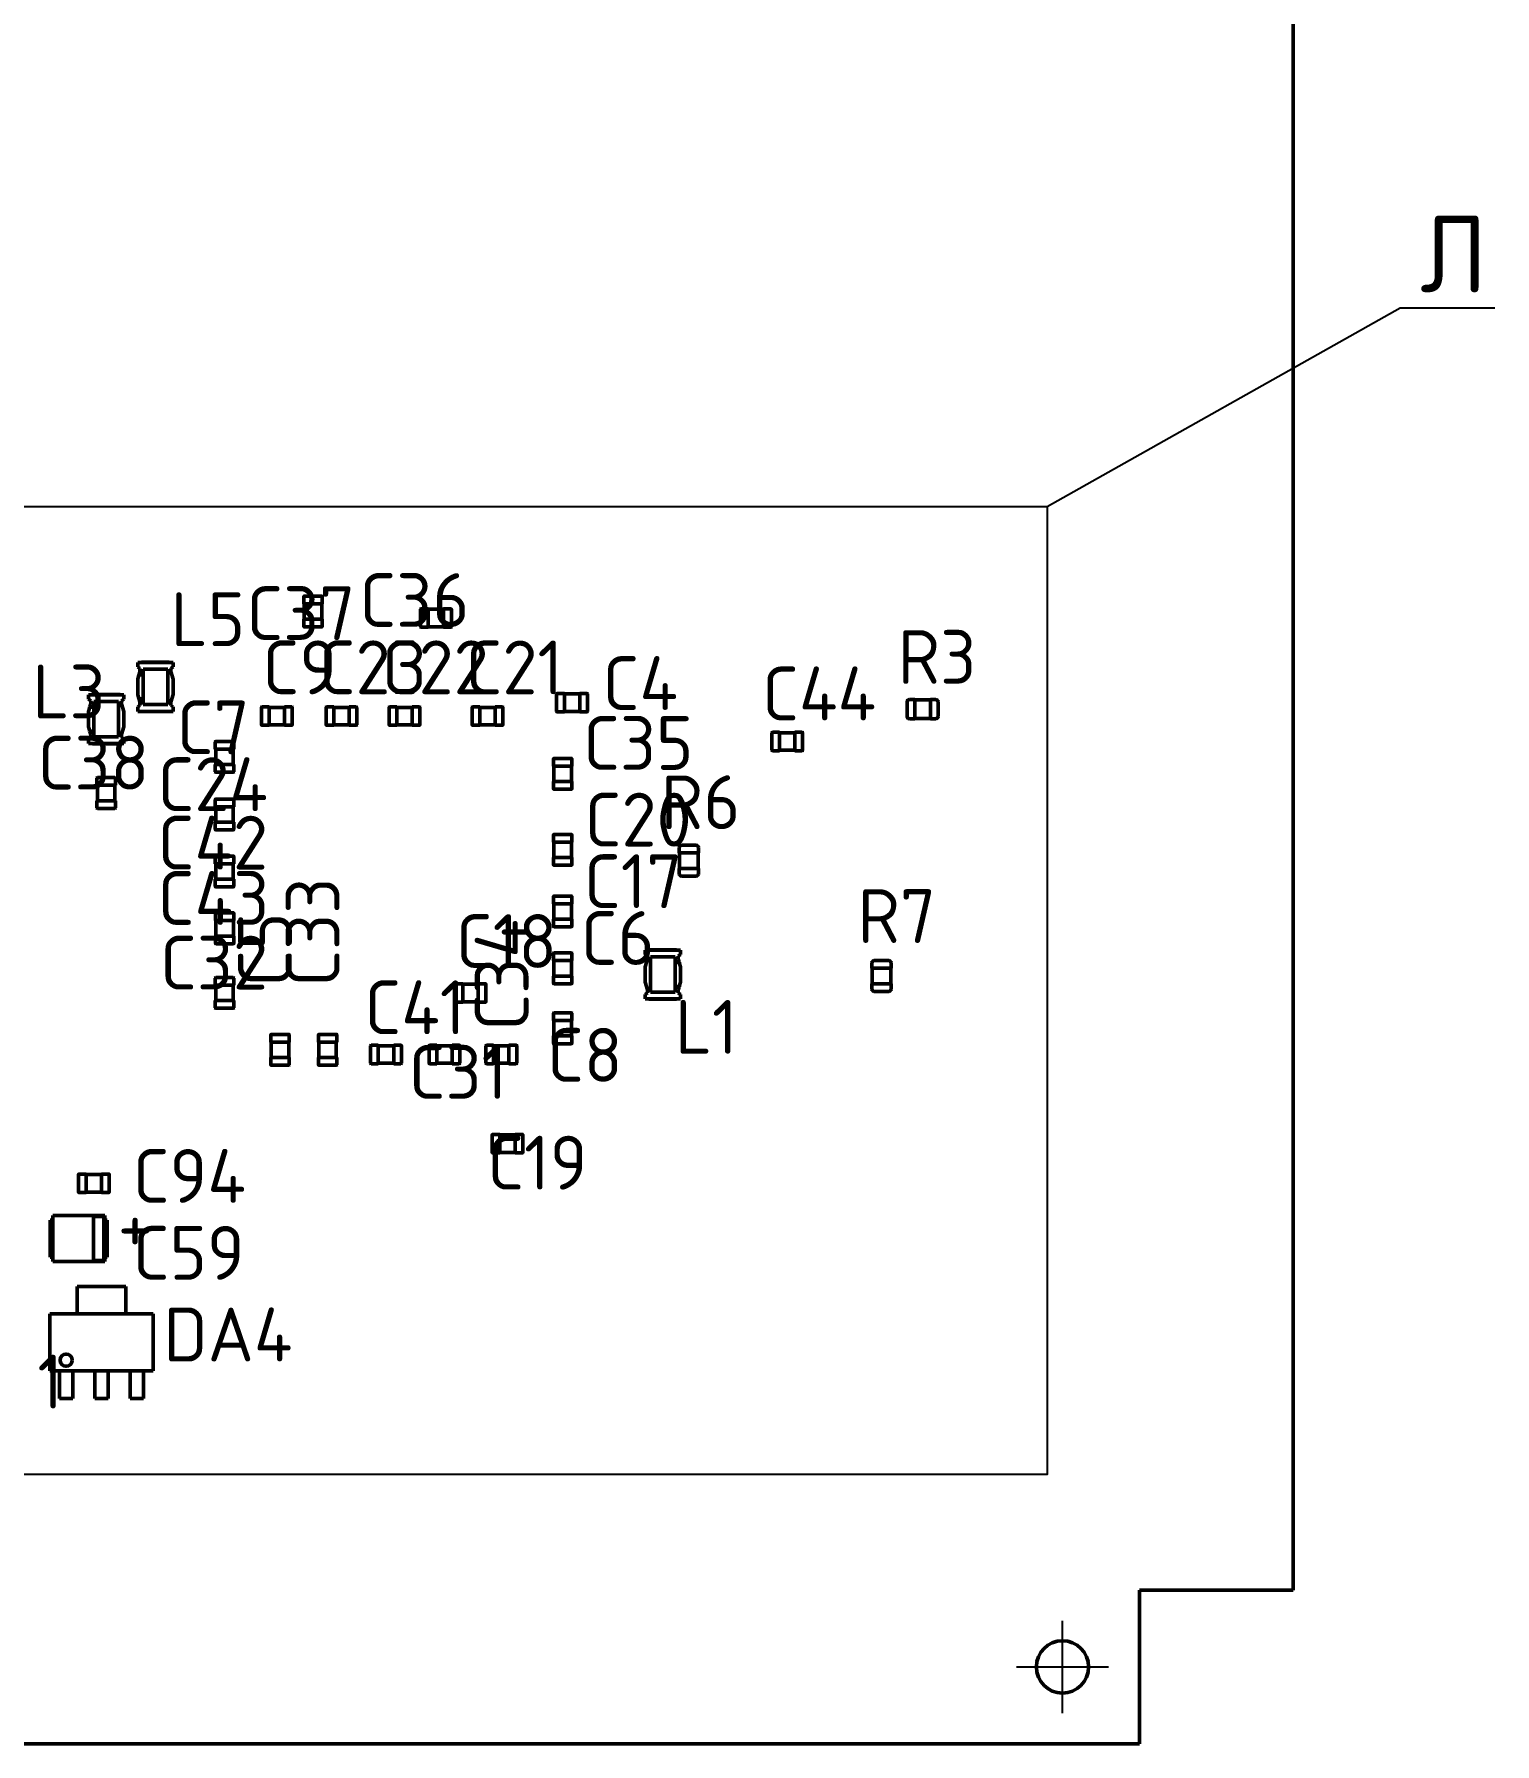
# Model space of a CAD drawing. Header units: millimetres. Extents: x -55 to 2039, y 0 to 512.
# Drawn here: x 1807.7 to 1902.7, y 214.4 to 325.6 of the extents above; entities that cross this region are included whole.
import ezdxf
from ezdxf import colors
from ezdxf.entities.mleader import LeaderData, LeaderLine
from ezdxf.math import Vec2, Vec3

# ---------------------------------------------------------------- set-up
doc = ezdxf.new("R2010")
doc.units = ezdxf.units.MM
doc.linetypes.add('Сплошная', pattern=[0])
doc.layers.add('Виды', color=30, linetype='Continuous')
doc.layers.add('Размеры', color=121, linetype='Continuous')
doc.layers.add('Невидимый для принтера', color=231, linetype='Continuous', plot=False)
doc.styles.add('GOST TYPE B', font='', dxfattribs={"height": 3.5})
doc.styles.add('Поз. GOST TYPE B', font='', dxfattribs={"height": 5})
doc.styles.get('GOST TYPE B').set_extended_font_data('GOST type B')
doc.styles.get('Поз. GOST TYPE B').set_extended_font_data('GOST type B')

# ---------------------------------------------------------------- blocks, each defined once
blk = doc.blocks.new('_None')

msp = doc.modelspace()

# ---------------------------------------------------------------- linework, layer by layer
at = {"linetype": 'Continuous', "lineweight": 50, "extrusion": (0, 0, -1)}
for p, q in [((1889.6, 224.417), (1889.6, 404.417)), ((1825.28, 289.042), (1826.42, 289.042)), ((1825.25, 288.542), (1825.25, 289.012)), ((1825.28, 287.542), (1825.28, 288.542)), ((1825.28, 288.542), (1826.42, 288.542)), ((1826.42, 288.542), (1826.42, 287.542)), ((1826.45, 289.012), (1826.45, 288.542)), ((1832.85, 287.047), (1832.85, 288.187)), ((1832.88, 288.217), (1833.35, 288.217)), ((1833.35, 288.187), (1833.35, 288.217)), ((1833.35, 288.187), (1834.35, 288.187)), ((1833.35, 287.047), (1833.35, 288.187)), ((1834.35, 288.217), (1834.82, 288.217)), ((1834.35, 288.217), (1834.35, 288.187)), ((1834.35, 288.187), (1834.35, 287.047)), ((1834.85, 288.187), (1834.85, 287.047)), ((1825.25, 287.072), (1825.25, 287.542)), ((1826.42, 287.542), (1825.28, 287.542)), ((1826.42, 287.042), (1825.28, 287.042)), ((1826.45, 287.542), (1826.45, 287.072)), ((1833.35, 287.017), (1832.88, 287.017)), ((1834.35, 287.047), (1833.35, 287.047)), ((1833.35, 287.017), (1833.35, 287.047)), ((1834.35, 287.047), (1834.35, 287.017)), ((1834.82, 287.017), (1834.35, 287.017)), ((1814.45, 284.442), (1814.45, 284.732)), ((1814.45, 284.732), (1816.75, 284.732)), ((1814.7, 284.742), (1816.5, 284.742)), ((1814.7, 284.742), (1814.7, 284.732)), ((1816.5, 284.742), (1816.5, 284.732)), ((1816.75, 284.732), (1816.75, 284.442)), ((1814.6, 284.342), (1814.45, 284.442)), ((1814.45, 283.642), (1814.534, 283.922)), ((1814.45, 282.642), (1814.45, 283.642)), ((1814.52, 283.942), (1814.8, 283.942)), ((1814.52, 283.942), (1814.52, 283.922)), ((1814.52, 283.922), (1814.8, 283.922)), ((1814.54, 283.942), (1814.6, 284.142)), ((1814.6, 284.142), (1814.6, 284.342)), ((1814.8, 284.292), (1816.4, 284.292)), ((1814.8, 284.292), (1814.8, 281.992)), ((1816.4, 284.292), (1816.4, 281.992)), ((1816.75, 284.442), (1816.6, 284.342)), ((1816.6, 284.342), (1816.6, 284.142)), ((1816.6, 284.142), (1816.75, 283.642)), ((1816.75, 283.642), (1816.75, 282.642)), ((1811.25, 282.342), (1811.25, 282.632)), ((1811.25, 282.632), (1813.55, 282.632)), ((1811.5, 282.642), (1813.3, 282.642)), ((1811.5, 282.642), (1811.5, 282.632)), ((1813.3, 282.642), (1813.3, 282.632)), ((1813.55, 282.632), (1813.55, 282.342)), ((1814.534, 282.362), (1814.45, 282.642)), ((1814.52, 282.362), (1814.8, 282.362)), ((1814.52, 282.362), (1814.52, 282.342)), ((1816.75, 282.642), (1816.6, 282.142)), ((1841.7, 281.547), (1841.7, 282.687)), ((1841.73, 282.717), (1842.2, 282.717)), ((1842.2, 282.687), (1842.2, 282.717)), ((1842.2, 282.687), (1843.2, 282.687)), ((1842.2, 281.547), (1842.2, 282.687)), ((1843.2, 282.717), (1843.67, 282.717)), ((1843.2, 282.717), (1843.2, 282.687)), ((1843.2, 282.687), (1843.2, 281.547)), ((1843.7, 282.687), (1843.7, 281.547)), ((1811.4, 282.242), (1811.25, 282.342)), ((1811.25, 281.542), (1811.334, 281.822)), ((1811.25, 280.542), (1811.25, 281.542)), ((1811.32, 281.842), (1811.6, 281.842)), ((1811.32, 281.842), (1811.32, 281.822)), ((1811.32, 281.822), (1811.6, 281.822)), ((1811.34, 281.842), (1811.4, 282.042)), ((1811.4, 282.042), (1811.4, 282.242)), ((1811.6, 282.192), (1813.2, 282.192)), ((1811.6, 282.192), (1811.6, 279.892)), ((1813.2, 282.192), (1813.2, 279.892)), ((1813.55, 282.342), (1813.4, 282.242)), ((1813.4, 282.242), (1813.4, 282.042)), ((1813.4, 282.042), (1813.55, 281.542)), ((1813.55, 281.542), (1813.55, 280.542)), ((1814.45, 281.842), (1814.6, 281.942)), ((1814.45, 281.552), (1814.45, 281.842)), ((1816.75, 281.552), (1814.45, 281.552)), ((1814.52, 282.342), (1814.8, 282.342)), ((1814.6, 282.142), (1814.54, 282.342)), ((1814.6, 281.942), (1814.6, 282.142)), ((1814.7, 281.552), (1814.7, 281.542)), ((1814.7, 281.542), (1816.5, 281.542)), ((1814.8, 281.992), (1816.4, 281.992)), ((1816.5, 281.552), (1816.5, 281.542)), ((1816.6, 282.142), (1816.6, 281.942)), ((1816.6, 281.942), (1816.75, 281.842)), ((1816.75, 281.842), (1816.75, 281.552)), ((1822.5, 280.672), (1822.5, 281.812)), ((1822.53, 281.842), (1823, 281.842)), ((1823, 281.812), (1823, 281.842)), ((1823, 281.812), (1824, 281.812)), ((1823, 280.672), (1823, 281.812)), ((1824, 281.842), (1824.47, 281.842)), ((1824, 281.842), (1824, 281.812)), ((1824, 281.812), (1824, 280.672)), ((1824.5, 281.812), (1824.5, 280.672)), ((1826.7, 280.672), (1826.7, 281.812)), ((1826.73, 281.842), (1827.2, 281.842)), ((1827.2, 281.812), (1827.2, 281.842)), ((1827.2, 281.812), (1828.2, 281.812)), ((1827.2, 280.672), (1827.2, 281.812)), ((1828.2, 281.842), (1828.67, 281.842)), ((1828.2, 281.842), (1828.2, 281.812)), ((1828.2, 281.812), (1828.2, 280.672)), ((1828.7, 281.812), (1828.7, 280.672)), ((1830.8, 280.672), (1830.8, 281.812)), ((1830.83, 281.842), (1831.3, 281.842)), ((1831.3, 281.812), (1831.3, 281.842)), ((1831.3, 281.812), (1832.3, 281.812)), ((1831.3, 280.672), (1831.3, 281.812)), ((1832.3, 281.842), (1832.77, 281.842)), ((1832.3, 281.842), (1832.3, 281.812)), ((1832.3, 281.812), (1832.3, 280.672)), ((1832.8, 281.812), (1832.8, 280.672)), ((1836.2, 280.672), (1836.2, 281.812)), ((1836.23, 281.842), (1836.7, 281.842)), ((1836.7, 281.812), (1836.7, 281.842)), ((1836.7, 281.812), (1837.7, 281.812)), ((1836.7, 280.672), (1836.7, 281.812)), ((1837.7, 281.842), (1838.17, 281.842)), ((1837.7, 281.842), (1837.7, 281.812)), ((1837.7, 281.812), (1837.7, 280.672)), ((1838.2, 281.812), (1838.2, 280.672)), ((1842.2, 281.517), (1841.73, 281.517)), ((1843.2, 281.547), (1842.2, 281.547)), ((1842.2, 281.517), (1842.2, 281.547)), ((1843.2, 281.547), (1843.2, 281.517)), ((1843.67, 281.517), (1843.2, 281.517)), ((1864.495, 282.17), (1864.495, 281.214)), ((1864.995, 282.317), (1864.642, 282.317)), ((1864.995, 282.17), (1864.995, 282.317)), ((1866.005, 282.3045), (1864.995, 282.3045)), ((1864.995, 282.17), (1864.995, 281.214)), ((1866.358, 282.317), (1866.005, 282.317)), ((1866.005, 282.17), (1866.005, 282.317)), ((1866.005, 282.17), (1866.005, 281.214)), ((1866.505, 282.17), (1866.505, 281.214)), ((1811.334, 280.262), (1811.25, 280.542)), ((1811.32, 280.262), (1811.6, 280.262)), ((1811.32, 280.262), (1811.32, 280.242)), ((1811.32, 280.242), (1811.6, 280.242)), ((1811.4, 280.042), (1811.34, 280.242)), ((1813.55, 280.542), (1813.4, 280.042)), ((1823, 280.642), (1822.53, 280.642)), ((1824, 280.672), (1823, 280.672)), ((1823, 280.642), (1823, 280.672)), ((1824, 280.672), (1824, 280.642)), ((1824.47, 280.642), (1824, 280.642)), ((1827.2, 280.642), (1826.73, 280.642)), ((1828.2, 280.672), (1827.2, 280.672)), ((1827.2, 280.642), (1827.2, 280.672)), ((1828.2, 280.672), (1828.2, 280.642)), ((1828.67, 280.642), (1828.2, 280.642)), ((1831.3, 280.642), (1830.83, 280.642)), ((1832.3, 280.672), (1831.3, 280.672)), ((1831.3, 280.642), (1831.3, 280.672)), ((1832.3, 280.672), (1832.3, 280.642)), ((1832.77, 280.642), (1832.3, 280.642)), ((1836.7, 280.642), (1836.23, 280.642)), ((1837.7, 280.672), (1836.7, 280.672)), ((1836.7, 280.642), (1836.7, 280.672)), ((1837.7, 280.672), (1837.7, 280.642)), ((1838.17, 280.642), (1837.7, 280.642)), ((1855.7, 279.022), (1855.7, 280.162)), ((1855.73, 280.192), (1856.2, 280.192)), ((1856.2, 280.162), (1856.2, 280.192)), ((1856.2, 280.162), (1857.2, 280.162)), ((1856.2, 279.022), (1856.2, 280.162)), ((1857.2, 280.192), (1857.67, 280.192)), ((1857.2, 280.192), (1857.2, 280.162)), ((1857.2, 280.162), (1857.2, 279.022)), ((1857.7, 280.162), (1857.7, 279.022)), ((1864.995, 281.067), (1864.642, 281.067)), ((1864.995, 281.214), (1864.995, 281.067)), ((1866.005, 281.0795), (1864.995, 281.0795)), ((1866.005, 281.214), (1866.005, 281.067)), ((1866.358, 281.067), (1866.005, 281.067)), ((1811.25, 279.742), (1811.4, 279.842)), ((1811.25, 279.452), (1811.25, 279.742)), ((1813.55, 279.452), (1811.25, 279.452)), ((1811.4, 279.842), (1811.4, 280.042)), ((1811.5, 279.452), (1811.5, 279.442)), ((1811.5, 279.442), (1813.3, 279.442)), ((1811.6, 279.892), (1813.2, 279.892)), ((1813.3, 279.452), (1813.3, 279.442)), ((1813.4, 280.042), (1813.4, 279.842)), ((1813.4, 279.842), (1813.55, 279.742)), ((1813.55, 279.742), (1813.55, 279.452)), ((1819.5, 279.092), (1819.5, 279.562)), ((1819.53, 279.592), (1820.67, 279.592)), ((1819.53, 278.092), (1819.53, 279.092)), ((1819.53, 279.092), (1820.67, 279.092)), ((1820.67, 279.092), (1820.67, 278.092)), ((1820.7, 279.562), (1820.7, 279.092)), ((1819.5, 277.622), (1819.5, 278.092)), ((1820.67, 278.092), (1819.53, 278.092)), ((1820.7, 278.092), (1820.7, 277.622)), ((1841.488, 277.992), (1841.488, 278.462)), ((1841.518, 278.492), (1842.658, 278.492)), ((1841.518, 276.992), (1841.518, 277.992)), ((1841.518, 277.992), (1842.658, 277.992)), ((1842.658, 277.992), (1842.658, 276.992)), ((1842.688, 278.462), (1842.688, 277.992)), ((1856.2, 278.992), (1855.73, 278.992)), ((1857.2, 279.022), (1856.2, 279.022)), ((1856.2, 278.992), (1856.2, 279.022)), ((1857.2, 279.022), (1857.2, 278.992)), ((1857.67, 278.992), (1857.2, 278.992)), ((1811.8, 276.742), (1811.8, 277.212)), ((1811.83, 277.242), (1812.97, 277.242)), ((1813, 277.212), (1813, 276.742)), ((1820.67, 277.592), (1819.53, 277.592)), ((1841.488, 276.522), (1841.488, 276.992)), ((1842.658, 276.992), (1841.518, 276.992)), ((1842.688, 276.992), (1842.688, 276.522)), ((1811.8, 275.272), (1811.8, 275.742)), ((1811.83, 275.742), (1811.83, 276.742)), ((1811.83, 276.742), (1812.97, 276.742)), ((1812.97, 275.742), (1811.83, 275.742)), ((1812.97, 276.742), (1812.97, 275.742)), ((1813, 275.742), (1813, 275.272)), ((1819.5, 275.342), (1819.5, 275.812)), ((1819.53, 275.842), (1820.67, 275.842)), ((1820.7, 275.812), (1820.7, 275.342)), ((1842.658, 276.492), (1841.518, 276.492)), ((1812.97, 275.242), (1811.83, 275.242)), ((1819.53, 274.342), (1819.53, 275.342)), ((1819.53, 275.342), (1820.67, 275.342)), ((1820.67, 275.342), (1820.67, 274.342)), ((1819.5, 273.872), (1819.5, 274.342)), ((1820.67, 274.342), (1819.53, 274.342)), ((1820.67, 273.842), (1819.53, 273.842)), ((1820.7, 274.342), (1820.7, 273.872)), ((1841.488, 273.042), (1841.488, 273.512)), ((1841.518, 273.542), (1842.658, 273.542)), ((1842.688, 273.512), (1842.688, 273.042)), ((1841.518, 272.042), (1841.518, 273.042)), ((1841.518, 273.042), (1842.658, 273.042)), ((1842.658, 273.042), (1842.658, 272.042)), ((1849.675, 272.7), (1849.675, 272.347)), ((1849.822, 272.847), (1850.778, 272.847)), ((1850.925, 272.7), (1850.925, 272.347)), ((1819.5, 271.642), (1819.5, 272.112)), ((1819.53, 272.142), (1820.67, 272.142)), ((1819.53, 270.642), (1819.53, 271.642)), ((1819.53, 271.642), (1820.67, 271.642)), ((1820.67, 271.642), (1820.67, 270.642)), ((1820.7, 272.112), (1820.7, 271.642)), ((1841.488, 271.572), (1841.488, 272.042)), ((1842.658, 272.042), (1841.518, 272.042)), ((1842.658, 271.542), (1841.518, 271.542)), ((1842.688, 272.042), (1842.688, 271.572)), ((1849.675, 271.337), (1849.675, 270.984)), ((1849.6875, 272.347), (1849.6875, 271.337)), ((1849.822, 272.347), (1850.778, 272.347)), ((1849.822, 271.337), (1850.778, 271.337)), ((1850.9125, 272.347), (1850.9125, 271.337)), ((1850.925, 271.337), (1850.925, 270.984)), ((1819.5, 270.172), (1819.5, 270.642)), ((1820.67, 270.642), (1819.53, 270.642)), ((1820.67, 270.142), (1819.53, 270.142)), ((1820.7, 270.642), (1820.7, 270.172)), ((1849.822, 270.837), (1850.778, 270.837)), ((1841.488, 269.042), (1841.488, 269.512)), ((1841.518, 269.542), (1842.658, 269.542)), ((1841.518, 268.042), (1841.518, 269.042)), ((1841.518, 269.042), (1842.658, 269.042)), ((1842.658, 269.042), (1842.658, 268.042)), ((1842.688, 269.512), (1842.688, 269.042)), ((1819.512, 267.942), (1819.512, 268.412)), ((1819.542, 268.442), (1820.682, 268.442)), ((1819.542, 266.942), (1819.542, 267.942)), ((1819.542, 267.942), (1820.682, 267.942)), ((1820.682, 267.942), (1820.682, 266.942)), ((1820.712, 268.412), (1820.712, 267.942)), ((1841.488, 267.572), (1841.488, 268.042)), ((1842.658, 268.042), (1841.518, 268.042)), ((1842.688, 268.042), (1842.688, 267.572)), ((1819.512, 266.472), (1819.512, 266.942)), ((1820.682, 266.942), (1819.542, 266.942)), ((1820.712, 266.942), (1820.712, 266.472)), ((1842.658, 267.542), (1841.518, 267.542)), ((1820.682, 266.442), (1819.542, 266.442)), ((1841.488, 265.342), (1841.488, 265.812)), ((1841.518, 265.842), (1842.658, 265.842)), ((1842.688, 265.812), (1842.688, 265.342)), ((1847.45, 265.742), (1847.45, 266.032)), ((1847.45, 266.032), (1849.75, 266.032)), ((1847.6, 265.642), (1847.45, 265.742)), ((1849.5, 266.042), (1847.7, 266.042)), ((1847.7, 266.032), (1847.7, 266.042)), ((1849.5, 266.032), (1849.5, 266.042)), ((1849.75, 265.742), (1849.6, 265.642)), ((1849.75, 266.032), (1849.75, 265.742)), ((1841.518, 264.342), (1841.518, 265.342)), ((1841.518, 265.342), (1842.658, 265.342)), ((1842.658, 265.342), (1842.658, 264.342)), ((1847.45, 264.942), (1847.6, 265.442)), ((1847.45, 263.942), (1847.45, 264.942)), ((1847.6, 265.442), (1847.6, 265.642)), ((1849.4, 265.592), (1847.8, 265.592)), ((1847.8, 263.292), (1847.8, 265.592)), ((1849.4, 263.292), (1849.4, 265.592)), ((1849.68, 265.242), (1849.4, 265.242)), ((1849.68, 265.222), (1849.4, 265.222)), ((1849.6, 265.642), (1849.6, 265.442)), ((1849.6, 265.442), (1849.66, 265.242)), ((1849.666, 265.222), (1849.75, 264.942)), ((1849.68, 265.222), (1849.68, 265.242)), ((1849.75, 264.942), (1849.75, 263.942)), ((1862.2021, 265.2), (1862.2021, 264.847)), ((1862.2146, 264.847), (1862.2146, 263.837)), ((1862.3491, 265.347), (1863.3051, 265.347)), ((1862.3491, 264.847), (1863.3051, 264.847)), ((1863.4396, 264.847), (1863.4396, 263.837)), ((1863.4521, 265.2), (1863.4521, 264.847)), ((1819.5, 263.742), (1819.5, 264.212)), ((1819.53, 264.242), (1820.67, 264.242)), ((1819.53, 262.742), (1819.53, 263.742)), ((1819.53, 263.742), (1820.67, 263.742)), ((1820.67, 263.742), (1820.67, 262.742)), ((1820.7, 264.212), (1820.7, 263.742)), ((1835.1, 262.672), (1835.1, 263.812)), ((1835.13, 263.842), (1835.6, 263.842)), ((1835.6, 263.812), (1835.6, 263.842)), ((1835.6, 263.812), (1836.6, 263.812)), ((1835.6, 262.672), (1835.6, 263.812)), ((1836.6, 263.842), (1837.07, 263.842)), ((1836.6, 263.842), (1836.6, 263.812)), ((1836.6, 263.812), (1836.6, 262.672)), ((1837.1, 263.812), (1837.1, 262.672)), ((1841.488, 263.872), (1841.488, 264.342)), ((1842.658, 264.342), (1841.518, 264.342)), ((1842.658, 263.842), (1841.518, 263.842)), ((1842.688, 264.342), (1842.688, 263.872)), ((1847.6, 263.442), (1847.45, 263.942)), ((1849.68, 263.662), (1849.4, 263.662)), ((1849.68, 263.642), (1849.4, 263.642)), ((1849.66, 263.642), (1849.6, 263.442)), ((1849.75, 263.942), (1849.666, 263.662)), ((1849.68, 263.642), (1849.68, 263.662)), ((1862.2021, 263.837), (1862.2021, 263.484)), ((1862.3491, 263.837), (1863.3051, 263.837)), ((1863.4521, 263.837), (1863.4521, 263.484)), ((1819.5, 262.272), (1819.5, 262.742)), ((1820.67, 262.742), (1819.53, 262.742)), ((1820.7, 262.742), (1820.7, 262.272)), ((1835.6, 262.642), (1835.13, 262.642)), ((1836.6, 262.672), (1835.6, 262.672)), ((1835.6, 262.642), (1835.6, 262.672)), ((1836.6, 262.672), (1836.6, 262.642)), ((1837.07, 262.642), (1836.6, 262.642)), ((1847.45, 263.142), (1847.6, 263.242)), ((1847.45, 262.852), (1847.45, 263.142)), ((1849.75, 262.852), (1847.45, 262.852)), ((1847.6, 263.242), (1847.6, 263.442)), ((1847.7, 262.842), (1847.7, 262.852)), ((1849.5, 262.842), (1847.7, 262.842)), ((1849.4, 263.292), (1847.8, 263.292)), ((1849.5, 262.842), (1849.5, 262.852)), ((1849.6, 263.442), (1849.6, 263.242)), ((1849.6, 263.242), (1849.75, 263.142)), ((1849.75, 263.142), (1849.75, 262.852)), ((1862.3491, 263.337), (1863.3051, 263.337)), ((1820.67, 262.242), (1819.53, 262.242)), ((1841.488, 261.442), (1841.488, 261.912)), ((1841.518, 261.942), (1842.658, 261.942)), ((1841.518, 260.442), (1841.518, 261.442)), ((1841.518, 261.442), (1842.658, 261.442)), ((1842.658, 261.442), (1842.658, 260.442)), ((1842.688, 261.912), (1842.688, 261.442)), ((1823.1, 260.042), (1823.1, 260.512)), ((1823.13, 260.542), (1824.27, 260.542)), ((1824.3, 260.512), (1824.3, 260.042)), ((1826.2, 260.042), (1826.2, 260.512)), ((1826.23, 260.542), (1827.37, 260.542)), ((1827.4, 260.512), (1827.4, 260.042)), ((1841.488, 259.972), (1841.488, 260.442)), ((1842.658, 260.442), (1841.518, 260.442)), ((1842.688, 260.442), (1842.688, 259.972)), ((1823.1, 258.572), (1823.1, 259.042)), ((1823.13, 259.042), (1823.13, 260.042)), ((1823.13, 260.042), (1824.27, 260.042)), ((1824.27, 259.042), (1823.13, 259.042)), ((1824.27, 260.042), (1824.27, 259.042)), ((1824.3, 259.042), (1824.3, 258.572)), ((1826.2, 258.572), (1826.2, 259.042)), ((1826.23, 259.042), (1826.23, 260.042)), ((1826.23, 260.042), (1827.37, 260.042)), ((1827.37, 259.042), (1826.23, 259.042)), ((1827.37, 260.042), (1827.37, 259.042)), ((1827.4, 259.042), (1827.4, 258.572)), ((1829.6, 258.672), (1829.6, 259.812)), ((1829.63, 259.842), (1830.1, 259.842)), ((1830.1, 259.812), (1830.1, 259.842)), ((1830.1, 259.812), (1831.1, 259.812)), ((1830.1, 258.672), (1830.1, 259.812)), ((1831.1, 259.842), (1831.57, 259.842)), ((1831.1, 259.842), (1831.1, 259.812)), ((1831.1, 259.812), (1831.1, 258.672)), ((1831.6, 259.812), (1831.6, 258.672)), ((1833.4, 258.672), (1833.4, 259.812)), ((1833.43, 259.842), (1833.9, 259.842)), ((1833.9, 259.812), (1833.9, 259.842)), ((1833.9, 259.812), (1834.9, 259.812)), ((1833.9, 258.672), (1833.9, 259.812)), ((1834.9, 259.842), (1835.37, 259.842)), ((1834.9, 259.842), (1834.9, 259.812)), ((1834.9, 259.812), (1834.9, 258.672)), ((1835.4, 259.812), (1835.4, 258.672)), ((1837.1, 258.672), (1837.1, 259.812)), ((1837.13, 259.842), (1837.6, 259.842)), ((1837.6, 259.812), (1837.6, 259.842)), ((1837.6, 259.812), (1838.6, 259.812)), ((1837.6, 258.672), (1837.6, 259.812)), ((1838.6, 259.842), (1839.07, 259.842)), ((1838.6, 259.842), (1838.6, 259.812)), ((1838.6, 259.812), (1838.6, 258.672)), ((1839.1, 259.812), (1839.1, 258.672)), ((1842.658, 259.942), (1841.518, 259.942)), ((1824.27, 258.542), (1823.13, 258.542)), ((1827.37, 258.542), (1826.23, 258.542)), ((1830.1, 258.642), (1829.63, 258.642)), ((1831.1, 258.672), (1830.1, 258.672)), ((1830.1, 258.642), (1830.1, 258.672)), ((1831.1, 258.672), (1831.1, 258.642)), ((1831.57, 258.642), (1831.1, 258.642)), ((1833.9, 258.642), (1833.43, 258.642)), ((1834.9, 258.672), (1833.9, 258.672)), ((1833.9, 258.642), (1833.9, 258.672)), ((1834.9, 258.672), (1834.9, 258.642)), ((1835.37, 258.642), (1834.9, 258.642)), ((1837.6, 258.642), (1837.13, 258.642)), ((1838.6, 258.672), (1837.6, 258.672)), ((1837.6, 258.642), (1837.6, 258.672)), ((1838.6, 258.672), (1838.6, 258.642)), ((1839.07, 258.642), (1838.6, 258.642)), ((1837.5, 252.872), (1837.5, 254.012)), ((1837.53, 254.042), (1838, 254.042)), ((1838, 254.012), (1838, 254.042)), ((1838, 254.012), (1839, 254.012)), ((1838, 252.872), (1838, 254.012)), ((1839, 254.042), (1839.47, 254.042)), ((1839, 254.042), (1839, 254.012)), ((1839, 254.012), (1839, 252.872)), ((1839.5, 254.012), (1839.5, 252.872)), ((1838, 252.842), (1837.53, 252.842)), ((1839, 252.872), (1838, 252.872)), ((1838, 252.842), (1838, 252.872)), ((1839, 252.872), (1839, 252.842)), ((1839.47, 252.842), (1839, 252.842)), ((1810.6, 250.297), (1810.6, 251.437)), ((1810.63, 251.467), (1811.1, 251.467)), ((1811.1, 251.437), (1811.1, 251.467)), ((1811.1, 251.437), (1812.1, 251.437)), ((1811.1, 250.297), (1811.1, 251.437)), ((1812.1, 251.467), (1812.57, 251.467)), ((1812.1, 251.467), (1812.1, 251.437)), ((1812.1, 251.437), (1812.1, 250.297)), ((1812.6, 251.437), (1812.6, 250.297)), ((1811.1, 250.267), (1810.63, 250.267)), ((1812.1, 250.297), (1811.1, 250.297)), ((1811.1, 250.267), (1811.1, 250.297)), ((1812.1, 250.297), (1812.1, 250.267)), ((1812.57, 250.267), (1812.1, 250.267)), ((1808.7652, 248.473), (1808.9242, 248.473)), ((1808.7652, 246.061), (1808.7652, 248.473)), ((1808.9242, 248.766), (1812.3142, 248.766)), ((1808.9242, 245.768), (1808.9242, 248.766)), ((1812.2472, 248.698), (1811.5682, 248.698)), ((1811.5682, 248.698), (1811.5682, 245.836)), ((1812.2472, 245.836), (1812.2472, 248.698)), ((1812.3142, 248.766), (1812.3142, 245.768)), ((1812.3142, 248.473), (1812.4732, 248.473)), ((1812.4732, 248.473), (1812.4732, 246.061)), ((1808.9242, 246.061), (1808.7652, 246.061)), ((1812.3142, 245.768), (1808.9242, 245.768)), ((1811.5682, 245.836), (1812.2472, 245.836)), ((1812.4732, 246.061), (1812.3142, 246.061)), ((1810.5192, 244.162), (1813.6692, 244.162)), ((1810.5192, 243.549), (1810.5192, 244.162)), ((1810.5192, 243.402), (1810.5192, 243.549)), ((1813.6692, 244.162), (1813.6692, 243.549)), ((1813.6692, 243.549), (1813.6692, 243.402)), ((1808.7412, 242.371), (1815.4472, 242.371)), ((1808.7412, 238.663), (1808.7412, 242.371)), ((1810.5192, 243.2783), (1810.5192, 243.402)), ((1810.5192, 243.2783), (1810.5192, 242.984)), ((1810.5192, 242.371), (1810.5192, 242.984)), ((1813.6692, 243.402), (1813.6692, 243.2783)), ((1813.6692, 242.984), (1813.6692, 243.2783)), ((1813.6692, 242.984), (1813.6692, 242.371)), ((1815.4472, 242.371), (1815.4472, 238.663)), ((1815.4472, 238.663), (1808.7412, 238.663)), ((1809.3622, 238.05), (1809.3622, 238.663)), ((1809.3622, 238.05), (1809.3622, 237.7556)), ((1810.2262, 238.663), (1810.2262, 238.05)), ((1810.2262, 237.7556), (1810.2262, 238.05)), ((1811.6622, 238.05), (1811.6622, 238.663)), ((1811.6622, 238.05), (1811.6622, 237.7556)), ((1812.5262, 238.663), (1812.5262, 238.05)), ((1812.5262, 237.7556), (1812.5262, 238.05)), ((1813.9622, 238.05), (1813.9622, 238.663)), ((1813.9622, 238.05), (1813.9622, 237.7556)), ((1814.8262, 238.663), (1814.8262, 238.05)), ((1814.8262, 237.7556), (1814.8262, 238.05)), ((1809.3622, 237.632), (1809.3622, 237.7556)), ((1809.3622, 237.485), (1809.3622, 237.632)), ((1809.3622, 236.872), (1809.3622, 237.485)), ((1810.2262, 236.872), (1809.3622, 236.872)), ((1810.2262, 237.7556), (1810.2262, 237.632)), ((1810.2262, 237.632), (1810.2262, 237.485)), ((1810.2262, 237.485), (1810.2262, 236.872)), ((1811.6622, 237.632), (1811.6622, 237.7556)), ((1811.6622, 237.485), (1811.6622, 237.632)), ((1811.6622, 236.872), (1811.6622, 237.485)), ((1812.5262, 236.872), (1811.6622, 236.872)), ((1812.5262, 237.7556), (1812.5262, 237.632)), ((1812.5262, 237.632), (1812.5262, 237.485)), ((1812.5262, 237.485), (1812.5262, 236.872)), ((1813.9622, 237.632), (1813.9622, 237.7556)), ((1813.9622, 237.485), (1813.9622, 237.632)), ((1813.9622, 236.872), (1813.9622, 237.485)), ((1814.8262, 236.872), (1813.9622, 236.872)), ((1814.8262, 237.7556), (1814.8262, 237.632)), ((1814.8262, 237.632), (1814.8262, 237.485)), ((1814.8262, 237.485), (1814.8262, 236.872)), ((1879.6, 214.417), (1879.6, 224.417)), ((1879.6, 224.417), (1889.6, 224.417)), ((1619.6, 214.417), (1879.6, 214.417))]:
    msp.add_line(p, q, dxfattribs=at)
at = {"linetype": 'Continuous', "lineweight": 50}
msp.add_circle((1809.7942, 239.361), 0.3967, dxfattribs=at)
at = {"linetype": 'Continuous', "lineweight": 50, "extrusion": (0, 0, -1)}
msp.add_circle((-1874.6, 219.417), 1.7, dxfattribs=at)
at = {"linetype": 'Continuous', "lineweight": 50}
for centre, radius, start, end in [((1825.28, 289.012), 0.03, 90.000003, 180.000003), ((1834.82, 288.187), 0.03, 0.000005, 90.000005), ((1826.42, 287.072), 0.03, 270.000003, 0.000003), ((1832.88, 287.047), 0.03, 180.000005, 270.000005), ((1843.67, 282.687), 0.03, 0, 90), ((1824.47, 281.812), 0.03, 0, 90), ((1828.67, 281.812), 0.03, 0, 90), ((1832.77, 281.812), 0.03, 0, 90), ((1838.17, 281.812), 0.03, 0, 90), ((1841.73, 281.547), 0.03, 180, 270), ((1866.358, 282.17), 0.147, 0, 90), ((1822.53, 280.672), 0.03, 180, 270), ((1826.73, 280.672), 0.03, 180, 270), ((1830.83, 280.672), 0.03, 180, 270), ((1836.23, 280.672), 0.03, 180, 270), ((1857.67, 280.162), 0.03, 0, 90), ((1866.358, 281.214), 0.147, 270, 0), ((1819.53, 279.562), 0.03, 90.000003, 180.000003), ((1841.518, 278.462), 0.03, 90.000003, 180.000003), ((1855.73, 279.022), 0.03, 180, 270), ((1811.83, 277.212), 0.03, 90.000001, 180.000001), ((1820.67, 277.622), 0.03, 270.000003, 0.000003), ((1819.53, 275.812), 0.03, 90.000003, 180.000003), ((1842.658, 276.522), 0.03, 270.000003, 0.000003), ((1812.97, 275.272), 0.03, 270.000001, 0.000001), ((1820.67, 273.872), 0.03, 270.000003, 0.000003), ((1841.518, 273.512), 0.03, 90.000001, 180.000001), ((1849.822, 272.7), 0.147, 90.000003, 180.000003), ((1850.778, 272.7), 0.147, 0.000003, 90.000003), ((1819.53, 272.112), 0.03, 90.000003, 180.000003), ((1842.658, 271.572), 0.03, 270.000001, 0.000001), ((1820.67, 270.172), 0.03, 270.000003, 0.000003), ((1841.518, 269.512), 0.03, 90.000003, 180.000003), ((1819.542, 268.412), 0.03, 90.000003, 180.000003), ((1842.658, 267.572), 0.03, 270.000003, 0.000003), ((1820.682, 266.472), 0.03, 270.000003, 0.000003), ((1841.518, 265.812), 0.03, 90.000001, 180.000001), ((1862.3491, 265.2), 0.147, 90.000003, 180.000003), ((1863.3051, 265.2), 0.147, 0.000003, 90.000003), ((1819.53, 264.212), 0.03, 90.000001, 180.000001), ((1837.07, 263.812), 0.03, 0, 90), ((1842.658, 263.872), 0.03, 270.000001, 0.000001), ((1835.13, 262.672), 0.03, 180, 270), ((1820.67, 262.272), 0.03, 270.000001, 0.000001), ((1841.518, 261.912), 0.03, 90.000003, 180.000003), ((1823.13, 260.512), 0.03, 90.000003, 180.000003), ((1826.23, 260.512), 0.03, 90.000003, 180.000003), ((1831.57, 259.812), 0.03, 0.000005, 90.000005), ((1835.37, 259.812), 0.03, 0.000005, 90.000005), ((1839.07, 259.812), 0.03, 0.000005, 90.000005), ((1842.658, 259.972), 0.03, 270.000003, 0.000003), ((1824.27, 258.572), 0.03, 270.000003, 0.000003), ((1827.37, 258.572), 0.03, 270.000003, 0.000003), ((1829.63, 258.672), 0.03, 180.000005, 270.000005), ((1833.43, 258.672), 0.03, 180.000005, 270.000005), ((1837.13, 258.672), 0.03, 180.000005, 270.000005), ((1839.47, 254.012), 0.03, 0.000005, 90.000005), ((1837.53, 252.872), 0.03, 180.000005, 270.000005), ((1812.57, 251.437), 0.03, 0.000005, 90.000005), ((1810.63, 250.297), 0.03, 180.000005, 270.000005)]:
    msp.add_arc(centre, radius, start, end, dxfattribs=at)
at = {"linetype": 'Continuous', "lineweight": 50, "extrusion": (0, 0, -1)}
for centre, radius, start, end in [((-1826.42, 289.012), 0.03, 89.999997, 179.999997), ((-1832.88, 288.187), 0.03, 0, 89.999995), ((-1825.28, 287.072), 0.03, 269.999997, 359.999997), ((-1834.82, 287.047), 0.03, 179.999995, 269.999995), ((-1841.73, 282.687), 0.03, 0, 90), ((-1822.53, 281.812), 0.03, 0, 90), ((-1826.73, 281.812), 0.03, 0, 90), ((-1830.83, 281.812), 0.03, 0, 90), ((-1836.23, 281.812), 0.03, 0, 90), ((-1843.67, 281.547), 0.03, 180, 270), ((-1864.642, 282.17), 0.147, 0, 90), ((-1824.47, 280.672), 0.03, 180, 270), ((-1828.67, 280.672), 0.03, 180, 270), ((-1832.77, 280.672), 0.03, 180, 270), ((-1838.17, 280.672), 0.03, 180, 270), ((-1855.73, 280.162), 0.03, 0, 90), ((-1864.642, 281.214), 0.147, 270, 0), ((-1820.67, 279.562), 0.03, 89.999997, 179.999997), ((-1842.658, 278.462), 0.03, 89.999997, 179.999997), ((-1857.67, 279.022), 0.03, 180, 270), ((-1812.97, 277.212), 0.03, 89.999999, 179.999999), ((-1819.53, 277.622), 0.03, 269.999997, 359.999997), ((-1820.67, 275.812), 0.03, 89.999997, 179.999997), ((-1841.518, 276.522), 0.03, 269.999997, 359.999997), ((-1811.83, 275.272), 0.03, 269.999999, 359.999999), ((-1819.53, 273.872), 0.03, 269.999997, 359.999997), ((-1842.658, 273.512), 0.03, 89.999999, 179.999999), ((-1820.67, 272.112), 0.03, 89.999997, 179.999997), ((-1841.518, 271.572), 0.03, 269.999999, 359.999999), ((-1819.53, 270.172), 0.03, 269.999997, 359.999997), ((-1849.822, 270.984), 0.147, 269.999997, 359.999997), ((-1850.778, 270.984), 0.147, 179.999997, 269.999997), ((-1842.658, 269.512), 0.03, 89.999997, 179.999997), ((-1820.682, 268.412), 0.03, 89.999997, 179.999997), ((-1841.518, 267.572), 0.03, 269.999997, 359.999997), ((-1819.542, 266.472), 0.03, 269.999997, 359.999997), ((-1842.658, 265.812), 0.03, 89.999999, 179.999999), ((-1820.67, 264.212), 0.03, 89.999999, 179.999999), ((-1835.13, 263.812), 0.03, 0, 90), ((-1841.518, 263.872), 0.03, 269.999999, 359.999999), ((-1862.3491, 263.484), 0.147, 269.999997, 359.999997), ((-1863.3051, 263.484), 0.147, 179.999997, 269.999997), ((-1837.07, 262.672), 0.03, 180, 270), ((-1819.53, 262.272), 0.03, 269.999999, 359.999999), ((-1842.658, 261.912), 0.03, 89.999997, 179.999997), ((-1824.27, 260.512), 0.03, 89.999997, 179.999997), ((-1827.37, 260.512), 0.03, 89.999997, 179.999997), ((-1829.63, 259.812), 0.03, 0, 89.999995), ((-1833.43, 259.812), 0.03, 0, 89.999995), ((-1837.13, 259.812), 0.03, 0, 89.999995), ((-1841.518, 259.972), 0.03, 269.999997, 359.999997), ((-1823.13, 258.572), 0.03, 269.999997, 359.999997), ((-1826.23, 258.572), 0.03, 269.999997, 359.999997), ((-1831.57, 258.672), 0.03, 179.999995, 269.999995), ((-1835.37, 258.672), 0.03, 179.999995, 269.999995), ((-1839.07, 258.672), 0.03, 179.999995, 269.999995), ((-1837.53, 254.012), 0.03, 0, 89.999995), ((-1839.47, 252.872), 0.03, 179.999995, 269.999995), ((-1810.63, 251.437), 0.03, 0, 89.999995), ((-1812.57, 250.297), 0.03, 179.999995, 269.999995)]:
    msp.add_arc(centre, radius, start, end, dxfattribs=at)
at = {"linetype": 'Continuous', "lineweight": 50}
for centre, major_axis, start_param, end_param in [((1825.28, 288.542), (-0.03, 0), 4.71250316, 6.28329949), ((1826.42, 288.542), (-0.03, 0), 3.14170683, 4.71250316), ((1819.53, 279.092), (-0.03, 0), 4.71250316, 6.28329949), ((1820.67, 279.092), (-0.03, 0), 3.14170683, 4.71250316), ((1841.518, 277.992), (-0.03, 0), 4.71250316, 6.28329949), ((1842.658, 277.992), (-0.03, 0), 3.14170683, 4.71250316), ((1811.83, 276.742), (-0.03, 0), 4.71284231, 6.28363864), ((1812.97, 276.742), (-0.03, 0), 3.14204598, 4.71284231), ((1819.53, 275.342), (-0.03, 0), 4.71250316, 6.28329949), ((1820.67, 275.342), (-0.03, 0), 3.14170683, 4.71250316), ((1841.518, 273.042), (-0.03, 0), 4.71284231, 6.28363864), ((1842.658, 273.042), (-0.03, 0), 3.14204598, 4.71284231), ((1819.53, 271.642), (-0.03, 0), 4.71250316, 6.28329949), ((1820.67, 271.642), (-0.03, 0), 3.14170683, 4.71250316), ((1850.778, 272.347), (-0.147, 0), 3.14145206, 4.71224838), ((1850.778, 271.337), (-0.147, 0), 3.14145206, 4.71224838), ((1841.518, 269.042), (-0.03, 0), 4.71250316, 6.28329949), ((1842.658, 269.042), (-0.03, 0), 3.14170683, 4.71250316), ((1819.542, 267.942), (-0.03, 0), 4.71250316, 6.28329949), ((1820.682, 267.942), (-0.03, 0), 3.14170683, 4.71250316), ((1841.518, 265.342), (-0.03, 0), 4.71284231, 6.28363864), ((1842.658, 265.342), (-0.03, 0), 3.14204598, 4.71284231), ((1863.3051, 264.847), (-0.147, 0), 3.14145206, 4.71224838), ((1819.53, 263.742), (-0.03, 0), 4.71284231, 6.28363864), ((1820.67, 263.742), (-0.03, 0), 3.14204598, 4.71284231), ((1863.3051, 263.837), (-0.147, 0), 3.14145206, 4.71224838), ((1841.518, 261.442), (-0.03, 0), 4.71250316, 6.28329949), ((1842.658, 261.442), (-0.03, 0), 3.14170683, 4.71250316), ((1823.13, 260.042), (-0.03, 0), 4.71250316, 6.28329949), ((1824.27, 260.042), (-0.03, 0), 3.14170683, 4.71250316), ((1826.23, 260.042), (-0.03, 0), 4.71250316, 6.28329949), ((1827.37, 260.042), (-0.03, 0), 3.14170683, 4.71250316)]:
    msp.add_ellipse(centre, major_axis=major_axis, ratio=0.00000009, start_param=start_param, end_param=end_param, dxfattribs=at)
at = {"linetype": 'Continuous', "lineweight": 50, "extrusion": (0, 0, -1)}
for centre, major_axis, start_param, end_param in [((1825.28, 287.542), (0.03, 0), 3.14147847, 4.7122748), ((1826.42, 287.542), (0.03, 0), 4.7122748, 6.28307113), ((1819.53, 278.092), (0.03, 0), 3.14147847, 4.7122748), ((1820.67, 278.092), (0.03, 0), 4.7122748, 6.28307113), ((1841.518, 276.992), (0.03, 0), 3.14147847, 4.7122748), ((1842.658, 276.992), (0.03, 0), 4.7122748, 6.28307113), ((1811.83, 275.742), (0.03, 0), 3.14113932, 4.71193565), ((1812.97, 275.742), (0.03, 0), 4.71193565, 6.28273198), ((1819.53, 274.342), (0.03, 0), 3.14147847, 4.7122748), ((1820.67, 274.342), (0.03, 0), 4.7122748, 6.28307113), ((1841.518, 272.042), (0.03, 0), 3.14113932, 4.71193565), ((1842.658, 272.042), (0.03, 0), 4.71193565, 6.28273198), ((1849.822, 272.347), (0.147, 0), 3.14173325, 4.71252958), ((1849.822, 271.337), (0.147, 0), 3.14173325, 4.71252958), ((1819.53, 270.642), (0.03, 0), 3.14147847, 4.7122748), ((1820.67, 270.642), (0.03, 0), 4.7122748, 6.28307113), ((1841.518, 268.042), (0.03, 0), 3.14147847, 4.7122748), ((1842.658, 268.042), (0.03, 0), 4.7122748, 6.28307113), ((1819.542, 266.942), (0.03, 0), 3.14147847, 4.7122748), ((1820.682, 266.942), (0.03, 0), 4.7122748, 6.28307113), ((1862.3491, 264.847), (0.147, 0), 3.14173325, 4.71252958), ((1841.518, 264.342), (0.03, 0), 3.14113932, 4.71193565), ((1842.658, 264.342), (0.03, 0), 4.71193565, 6.28273198), ((1862.3491, 263.837), (0.147, 0), 3.14173325, 4.71252958), ((1819.53, 262.742), (0.03, 0), 3.14113932, 4.71193565), ((1820.67, 262.742), (0.03, 0), 4.71193565, 6.28273198), ((1841.518, 260.442), (0.03, 0), 3.14147847, 4.7122748), ((1842.658, 260.442), (0.03, 0), 4.7122748, 6.28307113), ((1823.13, 259.042), (0.03, 0), 3.14147847, 4.7122748), ((1824.27, 259.042), (0.03, 0), 4.7122748, 6.28307113), ((1826.23, 259.042), (0.03, 0), 3.14147847, 4.7122748), ((1827.37, 259.042), (0.03, 0), 4.7122748, 6.28307113)]:
    msp.add_ellipse(centre, major_axis=major_axis, ratio=0.00000009, start_param=start_param, end_param=end_param, dxfattribs=at)
at = {"layer": 'Виды', "linetype": 'Continuous', "lineweight": 25}
msp.add_lwpolyline([(1757.2511, 294.8662), (1873.614, 294.8662), (1873.614, 231.9312), (1757.2511, 231.9312)], close=True, dxfattribs=at)
at = {"layer": 'Размеры', "linetype": 'Continuous', "lineweight": 25}
for p, q in [((1874.6, 216.417), (1874.6, 222.417)), ((1871.6, 219.417), (1877.6, 219.417))]:
    msp.add_line(p, q, dxfattribs=at)

# ---------------------------------------------------------------- texts
at = {"layer": 'Невидимый для принтера', "style": 'GOST TYPE B'}
for s, p in [('C36', (1828.868, 287.036)), ('L5', (1816.602, 285.7921)), ('C37', (1821.5168, 286.186)), ('R3', (1863.8817, 283.3421)), ('C9', (1822.564, 282.661)), ('C23', (1826.2214, 282.661)), ('C22', (1830.3191, 282.661)), ('C21', (1835.773, 282.6553)), ('L3', (1807.6076, 281.0921)), ('C4', (1844.6854, 281.636)), ('C44', (1855.0606, 280.961)), ('C7', (1816.9867, 278.761)), ('C35', (1843.418, 277.7428)), ('C38', (1807.9393, 276.461)), ('C24', (1815.7393, 275.061)), ('R6', (1848.4761, 273.8921)), ('C20', (1843.518, 272.761)), ('C42', (1815.7418, 271.261)), ('C17', (1843.473, 268.7553)), ('C43', (1815.7465, 267.661)), ('R7', (1861.2743, 266.4921)), ('C18', (1835.1414, 264.8624)), ('C6', (1843.264, 265.061)), ('C32', (1815.8992, 263.461)), ('C41', (1829.1943, 260.5553)), ('L1', (1849.4002, 259.2829)), ('C8', (1841.0734, 257.461)), ('C31', (1832.073, 256.3553)), ('C19', (1837.1861, 250.4553)), ('C94', (1814.1271, 249.5921)), ('C59', (1814.1281, 244.5921)), ('DA4', (1816.1263, 239.281)), ('1', (1807.925, 236.217))]:
    msp.add_text(s, height=3.5, dxfattribs=at).set_placement(p)
for s, rotation, p in [('C33', 90, (1827.581, 263.642)), ('C5', 90, (1824.481, 263.642)), ('C34', 90, (1839.881, 260.7812)), ('+', 180, (1815.425, 249.142))]:
    msp.add_text(s, height=3.5, rotation=rotation, dxfattribs=at).set_placement(p)

# ---------------------------------------------------------------- leaders
at = {"layer": 'Виды', "linetype": 'Continuous', "lineweight": 25}
ml = msp.add_multileader_mtext('Standard', dxfattribs=at)
ml.set_content('Л', color=256, style='Поз. GOST TYPE B')
ml.set_leader_properties(linetype='Сплошная', lineweight=25)
ml.set_arrow_properties(name='NONE')
ml.build(insert=Vec2(0, 0))
ml.multileader.update_dxf_attribs({"text_left_attachment_type": 6, "text_right_attachment_type": 6, "dogleg_length": 0.3, "arrow_head_size": 2})
ctx = ml.context
ctx.base_point, ctx.char_height, ctx.arrow_head_size, ctx.landing_gap_size, ctx.plane_origin = Vec3(1896.8688, 307.7974), 5, 2, 1, Vec3(1873.614, 294.8662)
ctx.left_attachment, ctx.right_attachment = 6, 6
notes = []
notes.append((ctx, [(0, (1, 1, 0), (1896.5688, 307.7974), (1, 0), 0.3, [(0, [(1873.614, 294.8662)], 0, [])])]))
ctx.mtext.insert, ctx.mtext.flow_direction = Vec3(1897.8688, 313.7974), 5
for ctx, leaders in notes:
    for number, flags, end, landing, length, lines in leaders:
        leader = LeaderData()
        leader.index, (leader.has_last_leader_line, leader.has_dogleg_vector, leader.attachment_direction) = number, flags
        leader.last_leader_point, leader.dogleg_vector, leader.dogleg_length = Vec3(end), Vec3(landing), length
        for number, points, colour, breaks in lines:
            line = LeaderLine()
            line.index, line.vertices, line.color, line.breaks = number, Vec3.list(points), colors.encode_raw_color(colour), breaks
            leader.lines.append(line)
        ctx.leaders.append(leader)

doc.saveas('drawing.dxf')
